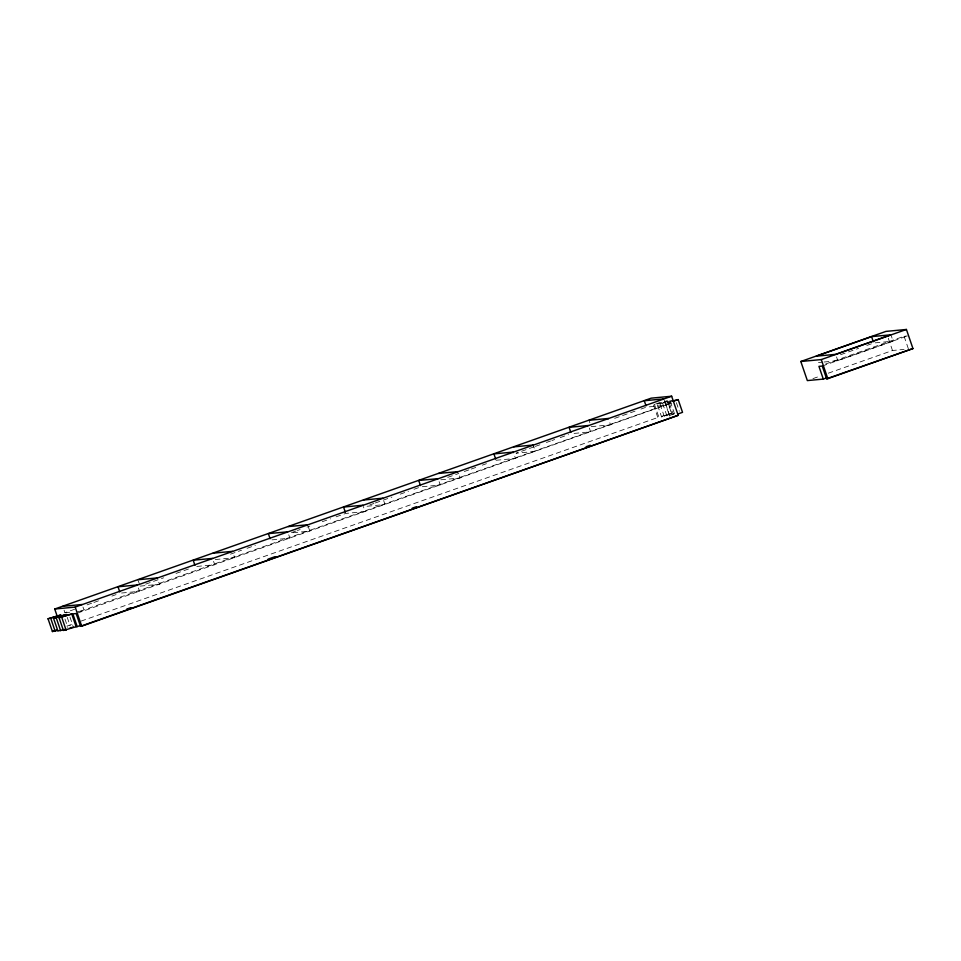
<?xml version="1.0" encoding="UTF-8"?>
<svg xmlns="http://www.w3.org/2000/svg" width="961" height="961" viewBox="0 0 961 961"><rect width="100%" height="100%" fill="white"/><g stroke="black" fill="none" stroke-linecap="round" stroke-linejoin="round"><path stroke-width="0.72" stroke-dasharray="4.8 3.6" d="M64.051 610.151L64.928 612.698L74.598 609.274M87.031 604.877L92.556 602.919M93.938 602.439L99.463 600.481M111.896 596.084L116.041 594.619M145.628 584.156L163.598 577.813M176.031 573.417L191.227 568.047M230.484 554.161L241.535 550.257M247.061 548.299L255.35 545.367M296 531.001L290.462 532.959L309.826 531.133L308.085 526.039M297.381 530.52L300.144 529.535M307.052 527.096L309.814 526.123M322.247 521.727L330.536 518.796M336.062 516.838L345.732 513.426L365.096 511.588L363.354 506.495M369.793 504.921L373.937 503.456M375.319 502.963L391.896 497.101M400.184 494.17L408.473 491.239M414.011 489.281L420.918 486.843M447.742 477.365L458.793 473.449M464.319 471.503L469.845 469.545M471.226 469.052L476.752 467.106M482.278 465.148L486.422 463.682M533.968 446.877L516.009 453.232L535.373 451.394L533.187 445.027M535.349 446.385L540.875 444.438M546.401 442.48L550.545 441.015M551.926 440.522L554.689 439.549M560.227 437.591L568.516 434.66M614.68 418.347L635.401 411.02M640.927 409.062L646.453 407.116M655.714 403.98L663.186 401.338M657.228 404.161L667.186 400.641L671.535 413.374L661.576 416.894L657.228 404.161L654.477 404.413L658.838 417.146L671.535 413.374M664.327 416.63L659.979 403.896L669.925 400.377L674.286 413.11L661.576 416.894M659.979 403.896L672.676 400.124M669.829 416.113L665.468 403.38L670.454 401.614M665.468 403.38L670.718 402.239M80.328 611.232L671.523 402.803M77.397 613.13L671.379 403.139M66.922 626.116L72.58 624.121M81.048 621.118L658.838 417.146M840.587 354.717L858.545 348.375M866.834 345.443L872.36 343.485M674.55 413.735L667.078 416.365L662.718 403.644M825.727 363.955L904.085 336.266L907.376 335.954M822.244 366.045L906.019 336.434M824.082 362.009L837.836 360.699L893.105 341.167L891.364 336.074M812.934 378.622L819.913 376.159M828.286 373.192L892.493 350.501L904.085 349.408M875.147 342.861L893.105 341.167M818.484 362.537L822.676 362.141M649.252 406.851L665.817 405.278L663.631 398.911M591.195 426.648L610.547 424.822L608.373 418.455M574.077 433.423L590.631 431.861L589.321 428.041M496.092 460.271L515.456 458.433L513.27 452.066M440.823 479.803L460.187 477.977L458.445 472.884M422.311 486.71L440.27 485.017L438.528 479.923M367.054 506.255L385.013 504.549L383.259 499.456M271.951 539.866L289.91 538.172L287.735 531.805M215.288 559.542L234.652 557.704L232.898 552.611M196.777 566.449L214.735 564.744L212.549 558.377M140.102 586.114L159.466 584.288L157.292 577.921M121.591 593.021L139.549 591.327L138.24 587.507M64.928 612.698L71.931 612.025M77.529 611.496L84.28 610.86L82.982 607.04M904.085 336.266L908.445 348.987M888.288 338.224L892.493 350.501M836.526 356.879L837.836 360.699M676.4 402.683L679.307 411.176M669.324 403.019L673.193 414.335M668.219 403.115L672.099 414.431M664.435 400.893L668.784 413.626M653.528 404.977L657.732 417.254M589.009 420.281L589.886 422.828M138.36 581.021L139.669 584.841M69.973 617.07L72.88 625.551M67.222 617.334L70.129 625.815M64.964 619.004L67.871 627.485"/><path stroke-width="1.44" d="M57.059 615.833L54.729 609.022L651.198 398.154L671.655 396.22L678.19 415.32L81.721 626.176L80.52 626.296L76.159 613.562L72.856 613.875L77.216 626.608L81.457 625.106M54.729 609.022L75.186 607.088L671.655 396.22M48.05 618.8L60.759 615.016L48.05 618.8L52.411 631.533L57.648 630.392M53.552 618.283L66.261 614.499L53.552 618.283L57.912 631.017L64.387 629.431M76.111 626.716L63.414 630.488L59.053 617.755L71.763 613.983L76.111 626.716L77.216 626.608M671.691 401.181L678.178 399.596L682.538 412.329L677.565 414.095M59.053 617.755L71.763 613.983M673.205 401.362L678.178 399.596M823.301 379.09L807.348 380.592L800.813 361.504L885.958 331.401L906.415 329.467L912.95 348.567L827.817 378.658L826.604 378.778L822.244 366.045L818.94 366.357L823.301 379.09L827.493 377.613M871.567 336.626L816.297 356.171L835.662 354.345L890.931 334.8L871.567 336.626L873.309 341.72M800.813 361.504L821.271 359.57L906.415 329.467M52.411 631.533L57.384 629.767M69.636 628.29L73.36 626.968M126.684 609.118L130.924 607.616M268.023 559.146L275.098 556.647M412.197 508.189L416.437 506.687M586.054 446.721L590.294 445.231M80.52 626.296L678.19 415.32M826.604 378.778L912.95 348.567M663.631 398.911L644.278 400.749L646.02 405.842M589.009 420.281L608.373 418.455M588.456 425.495L569.092 427.321L570.834 432.414M513.835 446.865L533.187 445.027M513.27 452.066L493.918 453.904L495.66 458.998M438.648 473.437L458.013 471.611M438.096 478.65L418.732 480.476L420.474 485.569M363.474 500.02L382.826 498.182M362.91 505.222L343.558 507.06L345.299 512.153M288.288 526.592L307.652 524.766M287.735 531.805L268.371 533.631L270.113 538.725M213.114 553.176L232.466 551.338M212.549 558.377L193.197 560.215L194.939 565.308M137.928 579.747L157.292 577.921M137.375 584.961L118.011 586.787L119.753 591.88M62.741 606.331L82.105 604.493M821.271 359.57L827.817 378.658M75.186 607.088L81.721 626.176M61.804 617.503L66.153 630.236M56.303 618.019L60.663 630.752M50.801 618.536L55.161 631.269"/></g></svg>
